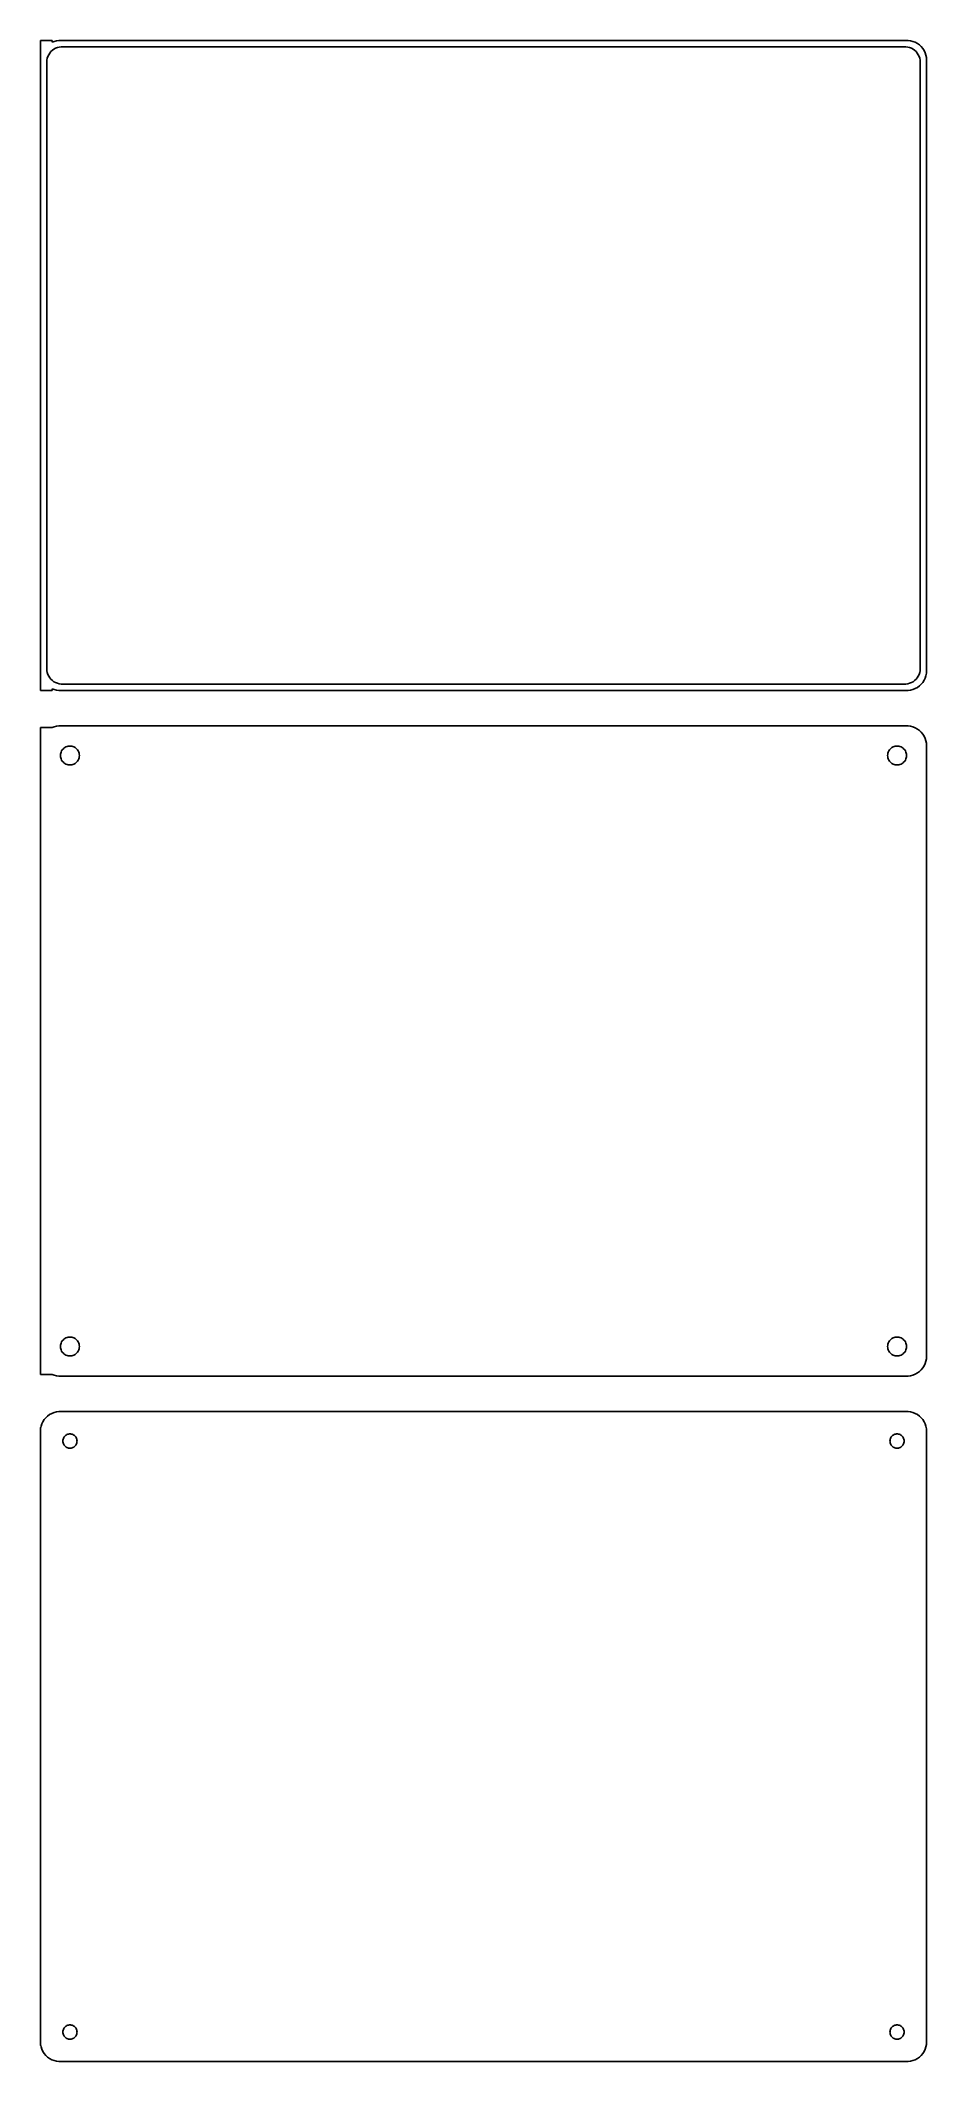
# Model space of a CAD drawing. Header units: metres. Extents: x -112 to 112, y 266 to 778.
import ezdxf

# ---------------------------------------------------------------- set-up
doc = ezdxf.new("R2010")
doc.units = ezdxf.units.M

msp = doc.modelspace()

# ---------------------------------------------------------------- linework, layer by layer
for p, q in [((-109.5, 778.49), (-112.5, 778.49)), ((-112.5, 778.49), (-112.5, 613.51)), ((-110.601, 774.426), (-110.394, 774.866)), ((-110.394, 774.866), (-110.133, 775.276)), ((-110.133, 775.276), (-109.823, 775.651)), ((-109.823, 775.651), (-109.469, 775.984)), ((-109.5, 778.075), (-109.5, 778.49)), ((-109.045, 778.255), (-109.5, 778.075)), ((-109.469, 775.984), (-109.075, 776.27)), ((-109.075, 776.27), (-108.649, 776.504)), ((-108.437, 778.411), (-109.045, 778.255)), ((-108.649, 776.504), (-108.197, 776.683)), ((-107.814, 778.49), (-108.437, 778.411)), ((-108.197, 776.683), (-107.726, 776.804)), ((107.814, 778.49), (-107.814, 778.49)), ((-107.726, 776.804), (-107.243, 776.865)), ((-107.243, 776.865), (107.243, 776.865)), ((107.243, 776.865), (107.726, 776.804)), ((107.726, 776.804), (108.197, 776.683)), ((108.437, 778.411), (107.814, 778.49)), ((108.197, 776.683), (108.649, 776.504)), ((109.045, 778.255), (108.437, 778.411)), ((108.649, 776.504), (109.075, 776.27)), ((109.629, 778.024), (109.045, 778.255)), ((109.075, 776.27), (109.469, 775.984)), ((109.469, 775.984), (109.823, 775.651)), ((110.179, 777.722), (109.629, 778.024)), ((109.823, 775.651), (110.133, 775.276)), ((110.133, 775.276), (110.394, 774.866)), ((110.687, 777.353), (110.179, 777.722)), ((110.394, 774.866), (110.601, 774.426)), ((111.145, 776.923), (110.687, 777.353)), ((111.545, 776.439), (111.145, 776.923)), ((111.882, 775.909), (111.545, 776.439)), ((112.149, 775.341), (111.882, 775.909)), ((112.343, 774.743), (112.149, 775.341)), ((112.461, 774.127), (112.343, 774.743)), ((-110.873, 773), (-110.842, 773.485)), ((-110.873, 619), (-110.873, 773)), ((-110.842, 773.485), (-110.751, 773.963)), ((-110.751, 773.963), (-110.601, 774.426)), ((110.601, 774.426), (110.751, 773.963)), ((110.751, 773.963), (110.842, 773.485)), ((110.842, 773.485), (110.873, 773)), ((110.873, 773), (110.873, 619)), ((112.5, 773.5), (112.461, 774.127)), ((112.5, 618.5), (112.5, 773.5)), ((-110.842, 618.515), (-110.873, 619)), ((-110.751, 618.037), (-110.842, 618.515)), ((-110.601, 617.574), (-110.751, 618.037)), ((-110.394, 617.134), (-110.601, 617.574)), ((-110.133, 616.724), (-110.394, 617.134)), ((-109.823, 616.349), (-110.133, 616.724)), ((-109.469, 616.016), (-109.823, 616.349)), ((-109.075, 615.73), (-109.469, 616.016)), ((-108.649, 615.496), (-109.075, 615.73)), ((109.075, 615.73), (108.649, 615.496)), ((109.469, 616.016), (109.075, 615.73)), ((109.823, 616.349), (109.469, 616.016)), ((110.133, 616.724), (109.823, 616.349)), ((110.394, 617.134), (110.133, 616.724)), ((110.601, 617.574), (110.394, 617.134)), ((110.751, 618.037), (110.601, 617.574)), ((110.842, 618.515), (110.751, 618.037)), ((110.873, 619), (110.842, 618.515)), ((111.545, 615.561), (111.882, 616.091)), ((111.882, 616.091), (112.149, 616.659)), ((112.149, 616.659), (112.343, 617.257)), ((112.343, 617.257), (112.461, 617.873)), ((112.461, 617.873), (112.5, 618.5)), ((-112.5, 613.51), (-109.5, 613.51)), ((-109.5, 613.925), (-109.045, 613.745)), ((-109.5, 613.51), (-109.5, 613.925)), ((-109.045, 613.745), (-108.437, 613.589)), ((-108.197, 615.317), (-108.649, 615.496)), ((-108.437, 613.589), (-107.814, 613.51)), ((-107.726, 615.196), (-108.197, 615.317)), ((-107.814, 613.51), (107.814, 613.51)), ((-107.243, 615.135), (-107.726, 615.196)), ((107.243, 615.135), (-107.243, 615.135)), ((107.726, 615.196), (107.243, 615.135)), ((108.197, 615.317), (107.726, 615.196)), ((107.814, 613.51), (108.437, 613.589)), ((108.649, 615.496), (108.197, 615.317)), ((108.437, 613.589), (109.045, 613.745)), ((109.045, 613.745), (109.629, 613.976)), ((109.629, 613.976), (110.179, 614.278)), ((110.179, 614.278), (110.687, 614.647)), ((110.687, 614.647), (111.145, 615.077)), ((111.145, 615.077), (111.545, 615.561)), ((-109.5, 604.115), (-112.5, 604.115)), ((-112.5, 604.115), (-112.5, 439.885)), ((-109.045, 604.255), (-109.5, 604.075)), ((-109.5, 604.075), (-109.5, 604.115)), ((-108.437, 604.411), (-109.045, 604.255)), ((-107.814, 604.49), (-108.437, 604.411)), ((107.814, 604.49), (-107.814, 604.49)), ((108.437, 604.411), (107.814, 604.49)), ((109.045, 604.255), (108.437, 604.411)), ((109.629, 604.024), (109.045, 604.255)), ((110.179, 603.722), (109.629, 604.024)), ((110.687, 603.353), (110.179, 603.722)), ((111.145, 602.923), (110.687, 603.353)), ((111.545, 602.439), (111.145, 602.923)), ((111.882, 601.909), (111.545, 602.439)), ((112.149, 601.341), (111.882, 601.909)), ((112.343, 600.743), (112.149, 601.341)), ((112.461, 600.127), (112.343, 600.743)), ((-107.4, 597), (-107.381, 597.301)), ((-107.381, 596.699), (-107.4, 597)), ((-107.381, 597.301), (-107.325, 597.597)), ((-107.325, 596.403), (-107.381, 596.699)), ((-107.325, 597.597), (-107.231, 597.883)), ((-107.231, 596.117), (-107.325, 596.403)), ((-107.231, 597.883), (-107.103, 598.156)), ((-107.103, 595.844), (-107.231, 596.117)), ((-107.103, 598.156), (-106.942, 598.411)), ((-106.942, 595.589), (-107.103, 595.844)), ((-106.942, 598.411), (-106.75, 598.643)), ((-106.75, 595.357), (-106.942, 595.589)), ((-106.75, 598.643), (-106.53, 598.849)), ((-106.53, 595.151), (-106.75, 595.357)), ((-106.53, 598.849), (-106.286, 599.026)), ((-106.286, 594.974), (-106.53, 595.151)), ((-106.286, 599.026), (-106.022, 599.172)), ((-106.022, 599.172), (-105.742, 599.283)), ((-105.742, 599.283), (-105.45, 599.357)), ((-105.45, 599.357), (-105.151, 599.395)), ((-105.151, 599.395), (-104.849, 599.395)), ((-104.849, 599.395), (-104.55, 599.357)), ((-104.55, 599.357), (-104.258, 599.283)), ((-104.258, 599.283), (-103.978, 599.172)), ((-103.978, 599.172), (-103.714, 599.026)), ((-103.714, 599.026), (-103.47, 598.849)), ((-103.47, 595.151), (-103.714, 594.974)), ((-103.47, 598.849), (-103.25, 598.643)), ((-103.25, 595.357), (-103.47, 595.151)), ((-103.25, 598.643), (-103.058, 598.411)), ((-103.058, 595.589), (-103.25, 595.357)), ((-103.058, 598.411), (-102.897, 598.156)), ((-102.897, 595.844), (-103.058, 595.589)), ((-102.897, 598.156), (-102.769, 597.883)), ((-102.769, 596.117), (-102.897, 595.844)), ((-102.769, 597.883), (-102.675, 597.597)), ((-102.675, 596.403), (-102.769, 596.117)), ((-102.675, 597.597), (-102.619, 597.301)), ((-102.619, 596.699), (-102.675, 596.403)), ((-102.619, 597.301), (-102.6, 597)), ((-102.6, 597), (-102.619, 596.699)), ((102.6, 597), (102.619, 597.301)), ((102.619, 596.699), (102.6, 597)), ((102.619, 597.301), (102.675, 597.597)), ((102.675, 596.403), (102.619, 596.699)), ((102.675, 597.597), (102.769, 597.883)), ((102.769, 596.117), (102.675, 596.403)), ((102.769, 597.883), (102.897, 598.156)), ((102.897, 595.844), (102.769, 596.117)), ((102.897, 598.156), (103.058, 598.411)), ((103.058, 595.589), (102.897, 595.844)), ((103.058, 598.411), (103.25, 598.643)), ((103.25, 595.357), (103.058, 595.589)), ((103.25, 598.643), (103.47, 598.849)), ((103.47, 595.151), (103.25, 595.357)), ((103.47, 598.849), (103.714, 599.026)), ((103.714, 594.974), (103.47, 595.151)), ((103.714, 599.026), (103.978, 599.172)), ((103.978, 599.172), (104.258, 599.283)), ((104.258, 599.283), (104.55, 599.357)), ((104.55, 599.357), (104.849, 599.395)), ((104.849, 599.395), (105.151, 599.395)), ((105.151, 599.395), (105.45, 599.357)), ((105.45, 599.357), (105.742, 599.283)), ((105.742, 599.283), (106.022, 599.172)), ((106.022, 599.172), (106.286, 599.026)), ((106.286, 599.026), (106.53, 598.849)), ((106.53, 595.151), (106.286, 594.974)), ((106.53, 598.849), (106.75, 598.643)), ((106.75, 595.357), (106.53, 595.151)), ((106.75, 598.643), (106.942, 598.411)), ((106.942, 595.589), (106.75, 595.357)), ((106.942, 598.411), (107.103, 598.156)), ((107.103, 595.844), (106.942, 595.589)), ((107.103, 598.156), (107.231, 597.883)), ((107.231, 596.117), (107.103, 595.844)), ((107.231, 597.883), (107.325, 597.597)), ((107.325, 596.403), (107.231, 596.117)), ((107.325, 597.597), (107.381, 597.301)), ((107.381, 596.699), (107.325, 596.403)), ((107.381, 597.301), (107.4, 597)), ((107.4, 597), (107.381, 596.699)), ((112.5, 599.5), (112.461, 600.127)), ((112.5, 444.5), (112.5, 599.5)), ((-106.022, 594.828), (-106.286, 594.974)), ((-105.742, 594.717), (-106.022, 594.828)), ((-105.45, 594.643), (-105.742, 594.717)), ((-105.151, 594.605), (-105.45, 594.643)), ((-104.849, 594.605), (-105.151, 594.605)), ((-104.55, 594.643), (-104.849, 594.605)), ((-104.258, 594.717), (-104.55, 594.643)), ((-103.978, 594.828), (-104.258, 594.717)), ((-103.714, 594.974), (-103.978, 594.828)), ((103.978, 594.828), (103.714, 594.974)), ((104.258, 594.717), (103.978, 594.828)), ((104.55, 594.643), (104.258, 594.717)), ((104.849, 594.605), (104.55, 594.643)), ((105.151, 594.605), (104.849, 594.605)), ((105.45, 594.643), (105.151, 594.605)), ((105.742, 594.717), (105.45, 594.643)), ((106.022, 594.828), (105.742, 594.717)), ((106.286, 594.974), (106.022, 594.828)), ((-107.4, 447), (-107.381, 447.301)), ((-107.381, 446.699), (-107.4, 447)), ((-107.381, 447.301), (-107.325, 447.597)), ((-107.325, 446.403), (-107.381, 446.699)), ((-107.325, 447.597), (-107.231, 447.883)), ((-107.231, 446.117), (-107.325, 446.403)), ((-107.231, 447.883), (-107.103, 448.156)), ((-107.103, 448.156), (-106.942, 448.411)), ((-106.942, 448.411), (-106.75, 448.643)), ((-106.75, 448.643), (-106.53, 448.849)), ((-106.53, 448.849), (-106.286, 449.026)), ((-106.286, 449.026), (-106.022, 449.172)), ((-106.022, 449.172), (-105.742, 449.283)), ((-105.742, 449.283), (-105.45, 449.357)), ((-105.45, 449.357), (-105.151, 449.395)), ((-105.151, 449.395), (-104.849, 449.395)), ((-104.849, 449.395), (-104.55, 449.357)), ((-104.55, 449.357), (-104.258, 449.283)), ((-104.258, 449.283), (-103.978, 449.172)), ((-103.978, 449.172), (-103.714, 449.026)), ((-103.714, 449.026), (-103.47, 448.849)), ((-103.47, 448.849), (-103.25, 448.643)), ((-103.25, 448.643), (-103.058, 448.411)), ((-103.058, 448.411), (-102.897, 448.156)), ((-102.897, 448.156), (-102.769, 447.883)), ((-102.769, 447.883), (-102.675, 447.597)), ((-102.675, 446.403), (-102.769, 446.117)), ((-102.675, 447.597), (-102.619, 447.301)), ((-102.619, 446.699), (-102.675, 446.403)), ((-102.619, 447.301), (-102.6, 447)), ((-102.6, 447), (-102.619, 446.699)), ((102.6, 447), (102.619, 447.301)), ((102.619, 446.699), (102.6, 447)), ((102.619, 447.301), (102.675, 447.597)), ((102.675, 446.403), (102.619, 446.699)), ((102.675, 447.597), (102.769, 447.883)), ((102.769, 446.117), (102.675, 446.403)), ((102.769, 447.883), (102.897, 448.156)), ((102.897, 448.156), (103.058, 448.411)), ((103.058, 448.411), (103.25, 448.643)), ((103.25, 448.643), (103.47, 448.849)), ((103.47, 448.849), (103.714, 449.026)), ((103.714, 449.026), (103.978, 449.172)), ((103.978, 449.172), (104.258, 449.283)), ((104.258, 449.283), (104.55, 449.357)), ((104.55, 449.357), (104.849, 449.395)), ((104.849, 449.395), (105.151, 449.395)), ((105.151, 449.395), (105.45, 449.357)), ((105.45, 449.357), (105.742, 449.283)), ((105.742, 449.283), (106.022, 449.172)), ((106.022, 449.172), (106.286, 449.026)), ((106.286, 449.026), (106.53, 448.849)), ((106.53, 448.849), (106.75, 448.643)), ((106.75, 448.643), (106.942, 448.411)), ((106.942, 448.411), (107.103, 448.156)), ((107.103, 448.156), (107.231, 447.883)), ((107.231, 447.883), (107.325, 447.597)), ((107.325, 446.403), (107.231, 446.117)), ((107.325, 447.597), (107.381, 447.301)), ((107.381, 446.699), (107.325, 446.403)), ((107.381, 447.301), (107.4, 447)), ((107.4, 447), (107.381, 446.699)), ((-107.103, 445.844), (-107.231, 446.117)), ((-106.942, 445.589), (-107.103, 445.844)), ((-106.75, 445.357), (-106.942, 445.589)), ((-106.53, 445.151), (-106.75, 445.357)), ((-106.286, 444.974), (-106.53, 445.151)), ((-106.022, 444.828), (-106.286, 444.974)), ((-105.742, 444.717), (-106.022, 444.828)), ((-105.45, 444.643), (-105.742, 444.717)), ((-105.151, 444.605), (-105.45, 444.643)), ((-104.849, 444.605), (-105.151, 444.605)), ((-104.55, 444.643), (-104.849, 444.605)), ((-104.258, 444.717), (-104.55, 444.643)), ((-103.978, 444.828), (-104.258, 444.717)), ((-103.714, 444.974), (-103.978, 444.828)), ((-103.47, 445.151), (-103.714, 444.974)), ((-103.25, 445.357), (-103.47, 445.151)), ((-103.058, 445.589), (-103.25, 445.357)), ((-102.897, 445.844), (-103.058, 445.589)), ((-102.769, 446.117), (-102.897, 445.844)), ((102.897, 445.844), (102.769, 446.117)), ((103.058, 445.589), (102.897, 445.844)), ((103.25, 445.357), (103.058, 445.589)), ((103.47, 445.151), (103.25, 445.357)), ((103.714, 444.974), (103.47, 445.151)), ((103.978, 444.828), (103.714, 444.974)), ((104.258, 444.717), (103.978, 444.828)), ((104.55, 444.643), (104.258, 444.717)), ((104.849, 444.605), (104.55, 444.643)), ((105.151, 444.605), (104.849, 444.605)), ((105.45, 444.643), (105.151, 444.605)), ((105.742, 444.717), (105.45, 444.643)), ((106.022, 444.828), (105.742, 444.717)), ((106.286, 444.974), (106.022, 444.828)), ((106.53, 445.151), (106.286, 444.974)), ((106.75, 445.357), (106.53, 445.151)), ((106.942, 445.589), (106.75, 445.357)), ((107.103, 445.844), (106.942, 445.589)), ((107.231, 446.117), (107.103, 445.844)), ((111.145, 441.077), (111.545, 441.561)), ((111.545, 441.561), (111.882, 442.091)), ((111.882, 442.091), (112.149, 442.659)), ((112.149, 442.659), (112.343, 443.257)), ((112.343, 443.257), (112.461, 443.873)), ((112.461, 443.873), (112.5, 444.5)), ((-112.5, 439.885), (-109.5, 439.885)), ((-109.5, 439.885), (-109.5, 439.925)), ((-109.5, 439.925), (-109.045, 439.745)), ((-109.045, 439.745), (-108.437, 439.589)), ((-108.437, 439.589), (-107.814, 439.51)), ((-107.814, 439.51), (107.814, 439.51)), ((107.814, 439.51), (108.437, 439.589)), ((108.437, 439.589), (109.045, 439.745)), ((109.045, 439.745), (109.629, 439.976)), ((109.629, 439.976), (110.179, 440.278)), ((110.179, 440.278), (110.687, 440.647)), ((110.687, 440.647), (111.145, 441.077)), ((-112.4, 426.444), (-112.5, 426.444)), ((-112.5, 426.444), (-112.5, 269.556)), ((-112.343, 426.743), (-112.4, 426.444)), ((-112.149, 427.341), (-112.343, 426.743)), ((-111.882, 427.909), (-112.149, 427.341)), ((-111.545, 428.439), (-111.882, 427.909)), ((-111.145, 428.923), (-111.545, 428.439)), ((-110.687, 429.353), (-111.145, 428.923)), ((-110.179, 429.722), (-110.687, 429.353)), ((-109.629, 430.024), (-110.179, 429.722)), ((-109.045, 430.255), (-109.629, 430.024)), ((-108.437, 430.411), (-109.045, 430.255)), ((-107.814, 430.49), (-108.437, 430.411)), ((107.814, 430.49), (-107.814, 430.49)), ((108.437, 430.411), (107.814, 430.49)), ((109.045, 430.255), (108.437, 430.411)), ((109.629, 430.024), (109.045, 430.255)), ((110.179, 429.722), (109.629, 430.024)), ((110.687, 429.353), (110.179, 429.722)), ((111.145, 428.923), (110.687, 429.353)), ((111.545, 428.439), (111.145, 428.923)), ((111.882, 427.909), (111.545, 428.439)), ((112.149, 427.341), (111.882, 427.909)), ((112.343, 426.743), (112.149, 427.341)), ((112.461, 426.127), (112.343, 426.743)), ((112.5, 425.5), (112.461, 426.127)), ((-106.8, 423), (-106.786, 423.226)), ((-106.786, 422.774), (-106.8, 423)), ((-106.786, 423.226), (-106.743, 423.448)), ((-106.743, 422.552), (-106.786, 422.774)), ((-106.743, 423.448), (-106.674, 423.663)), ((-106.674, 422.337), (-106.743, 422.552)), ((-106.674, 423.663), (-106.577, 423.867)), ((-106.577, 422.133), (-106.674, 422.337)), ((-106.577, 423.867), (-106.456, 424.058)), ((-106.456, 421.942), (-106.577, 422.133)), ((-106.456, 424.058), (-106.312, 424.232)), ((-106.312, 421.768), (-106.456, 421.942)), ((-106.312, 424.232), (-106.147, 424.387)), ((-106.147, 421.613), (-106.312, 421.768)), ((-106.147, 424.387), (-105.964, 424.52)), ((-105.964, 421.48), (-106.147, 421.613)), ((-105.964, 424.52), (-105.766, 424.629)), ((-105.766, 421.371), (-105.964, 421.48)), ((-105.766, 424.629), (-105.556, 424.712)), ((-105.556, 421.288), (-105.766, 421.371)), ((-105.556, 424.712), (-105.337, 424.768)), ((-105.337, 421.232), (-105.556, 421.288)), ((-105.337, 424.768), (-105.113, 424.796)), ((-105.113, 421.204), (-105.337, 421.232)), ((-105.113, 424.796), (-104.887, 424.796)), ((-104.887, 421.204), (-105.113, 421.204)), ((-104.887, 424.796), (-104.663, 424.768)), ((-104.663, 421.232), (-104.887, 421.204)), ((-104.663, 424.768), (-104.444, 424.712)), ((-104.444, 421.288), (-104.663, 421.232)), ((-104.444, 424.712), (-104.234, 424.629)), ((-104.234, 421.371), (-104.444, 421.288)), ((-104.234, 424.629), (-104.036, 424.52)), ((-104.036, 421.48), (-104.234, 421.371)), ((-104.036, 424.52), (-103.853, 424.387)), ((-103.853, 421.613), (-104.036, 421.48)), ((-103.853, 424.387), (-103.688, 424.232)), ((-103.688, 421.768), (-103.853, 421.613)), ((-103.688, 424.232), (-103.544, 424.058)), ((-103.544, 421.942), (-103.688, 421.768)), ((-103.544, 424.058), (-103.423, 423.867)), ((-103.423, 422.133), (-103.544, 421.942)), ((-103.423, 423.867), (-103.326, 423.663)), ((-103.326, 422.337), (-103.423, 422.133)), ((-103.326, 423.663), (-103.257, 423.448)), ((-103.257, 422.552), (-103.326, 422.337)), ((-103.257, 423.448), (-103.214, 423.226)), ((-103.214, 422.774), (-103.257, 422.552)), ((-103.214, 423.226), (-103.2, 423)), ((-103.2, 423), (-103.214, 422.774)), ((103.2, 423), (103.214, 423.226)), ((103.214, 422.774), (103.2, 423)), ((103.214, 423.226), (103.257, 423.448)), ((103.257, 422.552), (103.214, 422.774)), ((103.257, 423.448), (103.326, 423.663)), ((103.326, 422.337), (103.257, 422.552)), ((103.326, 423.663), (103.423, 423.867)), ((103.423, 422.133), (103.326, 422.337)), ((103.423, 423.867), (103.544, 424.058)), ((103.544, 421.942), (103.423, 422.133)), ((103.544, 424.058), (103.688, 424.232)), ((103.688, 421.768), (103.544, 421.942)), ((103.688, 424.232), (103.853, 424.387)), ((103.853, 421.613), (103.688, 421.768)), ((103.853, 424.387), (104.036, 424.52)), ((104.036, 421.48), (103.853, 421.613)), ((104.036, 424.52), (104.234, 424.629)), ((104.234, 421.371), (104.036, 421.48)), ((104.234, 424.629), (104.444, 424.712)), ((104.444, 421.288), (104.234, 421.371)), ((104.444, 424.712), (104.663, 424.768)), ((104.663, 421.232), (104.444, 421.288)), ((104.663, 424.768), (104.887, 424.796)), ((104.887, 421.204), (104.663, 421.232)), ((104.887, 424.796), (105.113, 424.796)), ((105.113, 421.204), (104.887, 421.204)), ((105.113, 424.796), (105.337, 424.768)), ((105.337, 421.232), (105.113, 421.204)), ((105.337, 424.768), (105.556, 424.712)), ((105.556, 421.288), (105.337, 421.232)), ((105.556, 424.712), (105.766, 424.629)), ((105.766, 421.371), (105.556, 421.288)), ((105.766, 424.629), (105.964, 424.52)), ((105.964, 421.48), (105.766, 421.371)), ((105.964, 424.52), (106.147, 424.387)), ((106.147, 421.613), (105.964, 421.48)), ((106.147, 424.387), (106.312, 424.232)), ((106.312, 421.768), (106.147, 421.613)), ((106.312, 424.232), (106.456, 424.058)), ((106.456, 421.942), (106.312, 421.768)), ((106.456, 424.058), (106.577, 423.867)), ((106.577, 422.133), (106.456, 421.942)), ((106.577, 423.867), (106.674, 423.663)), ((106.674, 422.337), (106.577, 422.133)), ((106.674, 423.663), (106.743, 423.448)), ((106.743, 422.552), (106.674, 422.337)), ((106.743, 423.448), (106.786, 423.226)), ((106.786, 422.774), (106.743, 422.552)), ((106.786, 423.226), (106.8, 423)), ((106.8, 423), (106.786, 422.774)), ((112.5, 270.5), (112.5, 425.5)), ((-106.8, 273), (-106.786, 273.226)), ((-106.786, 272.774), (-106.8, 273)), ((-106.786, 273.226), (-106.743, 273.448)), ((-106.743, 272.552), (-106.786, 272.774)), ((-106.743, 273.448), (-106.674, 273.663)), ((-106.674, 272.337), (-106.743, 272.552)), ((-106.674, 273.663), (-106.577, 273.867)), ((-106.577, 272.133), (-106.674, 272.337)), ((-106.577, 273.867), (-106.456, 274.058)), ((-106.456, 271.942), (-106.577, 272.133)), ((-106.456, 274.058), (-106.312, 274.232)), ((-106.312, 271.768), (-106.456, 271.942)), ((-106.312, 274.232), (-106.147, 274.387)), ((-106.147, 274.387), (-105.964, 274.52)), ((-105.964, 274.52), (-105.766, 274.629)), ((-105.766, 274.629), (-105.556, 274.712)), ((-105.556, 274.712), (-105.337, 274.768)), ((-105.337, 274.768), (-105.113, 274.796)), ((-105.113, 274.796), (-104.887, 274.796)), ((-104.887, 274.796), (-104.663, 274.768)), ((-104.663, 274.768), (-104.444, 274.712)), ((-104.444, 274.712), (-104.234, 274.629)), ((-104.234, 274.629), (-104.036, 274.52)), ((-104.036, 274.52), (-103.853, 274.387)), ((-103.853, 274.387), (-103.688, 274.232)), ((-103.688, 274.232), (-103.544, 274.058)), ((-103.544, 271.942), (-103.688, 271.768)), ((-103.544, 274.058), (-103.423, 273.867)), ((-103.423, 272.133), (-103.544, 271.942)), ((-103.423, 273.867), (-103.326, 273.663)), ((-103.326, 272.337), (-103.423, 272.133)), ((-103.326, 273.663), (-103.257, 273.448)), ((-103.257, 272.552), (-103.326, 272.337)), ((-103.257, 273.448), (-103.214, 273.226)), ((-103.214, 272.774), (-103.257, 272.552)), ((-103.214, 273.226), (-103.2, 273)), ((-103.2, 273), (-103.214, 272.774)), ((103.2, 273), (103.214, 273.226)), ((103.214, 272.774), (103.2, 273)), ((103.214, 273.226), (103.257, 273.448)), ((103.257, 272.552), (103.214, 272.774)), ((103.257, 273.448), (103.326, 273.663)), ((103.326, 272.337), (103.257, 272.552)), ((103.326, 273.663), (103.423, 273.867)), ((103.423, 272.133), (103.326, 272.337)), ((103.423, 273.867), (103.544, 274.058)), ((103.544, 271.942), (103.423, 272.133)), ((103.544, 274.058), (103.688, 274.232)), ((103.688, 271.768), (103.544, 271.942)), ((103.688, 274.232), (103.853, 274.387)), ((103.853, 274.387), (104.036, 274.52)), ((104.036, 274.52), (104.234, 274.629)), ((104.234, 274.629), (104.444, 274.712)), ((104.444, 274.712), (104.663, 274.768)), ((104.663, 274.768), (104.887, 274.796)), ((104.887, 274.796), (105.113, 274.796)), ((105.113, 274.796), (105.337, 274.768)), ((105.337, 274.768), (105.556, 274.712)), ((105.556, 274.712), (105.766, 274.629)), ((105.766, 274.629), (105.964, 274.52)), ((105.964, 274.52), (106.147, 274.387)), ((106.147, 274.387), (106.312, 274.232)), ((106.312, 274.232), (106.456, 274.058)), ((106.456, 271.942), (106.312, 271.768)), ((106.456, 274.058), (106.577, 273.867)), ((106.577, 272.133), (106.456, 271.942)), ((106.577, 273.867), (106.674, 273.663)), ((106.674, 272.337), (106.577, 272.133)), ((106.674, 273.663), (106.743, 273.448)), ((106.743, 272.552), (106.674, 272.337)), ((106.743, 273.448), (106.786, 273.226)), ((106.786, 272.774), (106.743, 272.552)), ((106.786, 273.226), (106.8, 273)), ((106.8, 273), (106.786, 272.774)), ((-112.5, 269.556), (-112.4, 269.556)), ((-112.4, 269.556), (-112.343, 269.257)), ((-112.343, 269.257), (-112.149, 268.659)), ((-112.149, 268.659), (-111.882, 268.091)), ((-111.882, 268.091), (-111.545, 267.561)), ((-111.545, 267.561), (-111.145, 267.077)), ((-111.145, 267.077), (-110.687, 266.647)), ((-106.147, 271.613), (-106.312, 271.768)), ((-105.964, 271.48), (-106.147, 271.613)), ((-105.766, 271.371), (-105.964, 271.48)), ((-105.556, 271.288), (-105.766, 271.371)), ((-105.337, 271.232), (-105.556, 271.288)), ((-105.113, 271.204), (-105.337, 271.232)), ((-104.887, 271.204), (-105.113, 271.204)), ((-104.663, 271.232), (-104.887, 271.204)), ((-104.444, 271.288), (-104.663, 271.232)), ((-104.234, 271.371), (-104.444, 271.288)), ((-104.036, 271.48), (-104.234, 271.371)), ((-103.853, 271.613), (-104.036, 271.48)), ((-103.688, 271.768), (-103.853, 271.613)), ((103.853, 271.613), (103.688, 271.768)), ((104.036, 271.48), (103.853, 271.613)), ((104.234, 271.371), (104.036, 271.48)), ((104.444, 271.288), (104.234, 271.371)), ((104.663, 271.232), (104.444, 271.288)), ((104.887, 271.204), (104.663, 271.232)), ((105.113, 271.204), (104.887, 271.204)), ((105.337, 271.232), (105.113, 271.204)), ((105.556, 271.288), (105.337, 271.232)), ((105.766, 271.371), (105.556, 271.288)), ((105.964, 271.48), (105.766, 271.371)), ((106.147, 271.613), (105.964, 271.48)), ((106.312, 271.768), (106.147, 271.613)), ((110.687, 266.647), (111.145, 267.077)), ((111.145, 267.077), (111.545, 267.561)), ((111.545, 267.561), (111.882, 268.091)), ((111.882, 268.091), (112.149, 268.659)), ((112.149, 268.659), (112.343, 269.257)), ((112.343, 269.257), (112.461, 269.873)), ((112.461, 269.873), (112.5, 270.5)), ((-110.687, 266.647), (-110.179, 266.278)), ((-110.179, 266.278), (-109.629, 265.976)), ((-109.629, 265.976), (-109.045, 265.745)), ((-109.045, 265.745), (-108.437, 265.589)), ((-108.437, 265.589), (-107.814, 265.51)), ((-107.814, 265.51), (107.814, 265.51)), ((107.814, 265.51), (108.437, 265.589)), ((108.437, 265.589), (109.045, 265.745)), ((109.045, 265.745), (109.629, 265.976)), ((109.629, 265.976), (110.179, 266.278)), ((110.179, 266.278), (110.687, 266.647))]:
    msp.add_line(p, q)

doc.saveas('drawing.dxf')
